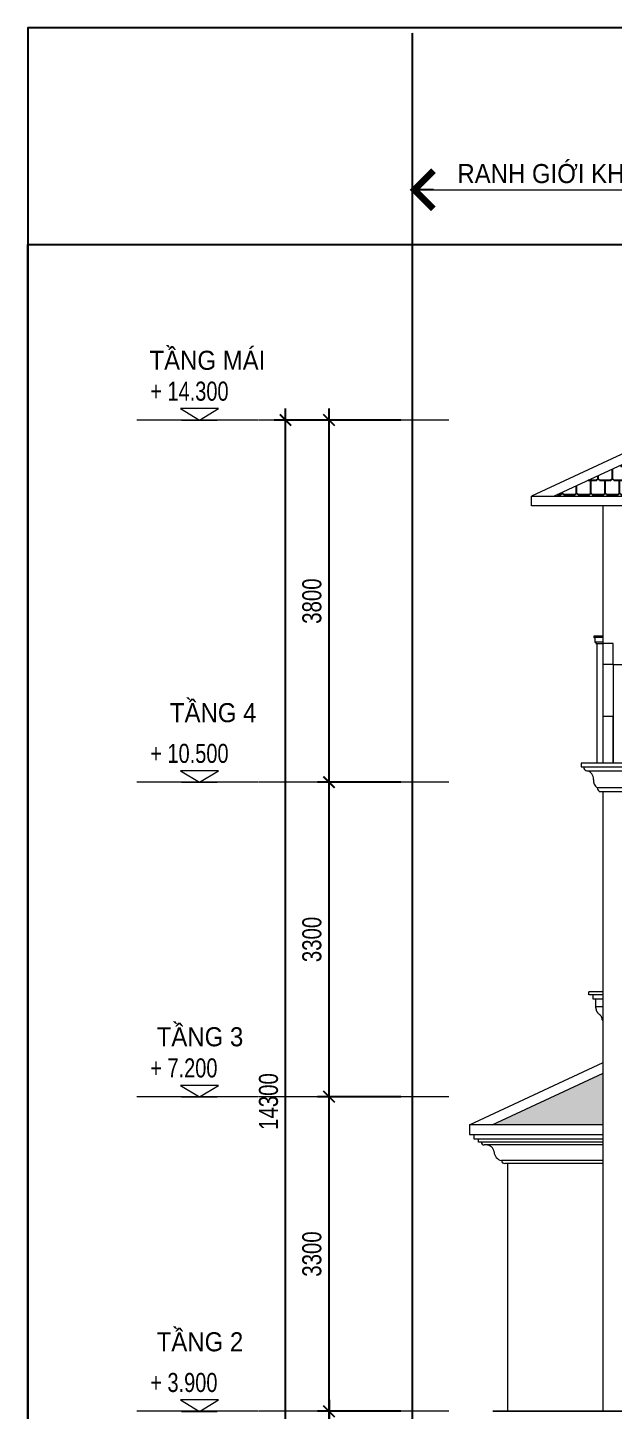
# Model space of a CAD drawing. Header units: millimetres. Extents: x -127141 to 682685, y -1234500 to 49778.
# Drawn here: x 435697 to 441851, y -187241 to -172725 of the extents above; entities that cross this region are included whole.
import ezdxf

# ---------------------------------------------------------------- set-up
doc = ezdxf.new("R2010")
doc.units = ezdxf.units.MM
doc.header["$MEASUREMENT"] = 0
doc.linetypes.add('CENTER', pattern=[3, 1.5, -0.5, 0.5, -0.5])
doc.linetypes.add('DASHED', pattern=[0.75, 0.5, -0.25])
for name, color, linetype, lineweight in [('-CENTER', 143, 'CENTER', 13), ('-DIM', 9, 'Continuous', 13), ('-HATCH', 8, 'Continuous', 5), ('-KH', 143, 'Continuous', 13), ('-LINE1', 7, 'Continuous', 18), ('-TEXT', 7, 'Continuous', 15), ('A72', 9, 'Continuous', 5)]:
    doc.layers.add(name, color=color, linetype=linetype, lineweight=lineweight)
for name, color, linetype in [('-RANH GIOI LO DAT', 12, 'Continuous'), ('1-NETMANH', 8, 'Continuous'), ('13. NET HATCH', 251, 'Continuous')]:
    doc.layers.add(name, color=color, linetype=linetype)
doc.layers.add('LUOI GIONG', color=160, linetype='Continuous', plot=False)
doc.styles.add('1', font='arial.ttf')
doc.styles.add('AVANH', font='', dxfattribs={"width": 0.8})
doc.styles.add('X-5M-DH-TUM1$0$AVANTH', font='arial.ttf', dxfattribs={"width": 0.9})
doc.styles.add('X-ALL-SECTION$0$ROMANS', font='arial.ttf')
doc.styles.get('AVANH').set_extended_font_data('.VnAvantH')
doc.dimstyles.new('C_100A3', dxfattribs={"dimscale": 100, "dimtxt": 2.2, "dimasz": 1.2, "dimexe": 1.2, "dimexo": 0, "dimgap": 0.75, "dimtad": 1, "dimdec": 0, "dimzin": 0, "dimdsep": 46, "dimtxsty": 'AVANH', "dimblk": 'ARCHTICK', "dimcen": 0, "dimdle": 1.2, "dimclrd": 256, "dimclre": 256, "dimclrt": 7, "dimadec": 0, "dimazin": 0, "dimtfac": 0.0001, "dimtdec": 0, "dimtix": 1, "dimtmove": 2, "dimatfit": 3, "dimfxl": 1.8, "dimtolj": 1, "dimtzin": 0, "dimarcsym": 0})
doc.dimstyles.new('X-ALL-SECTION$0$ARROWS', dxfattribs={"dimscale": 100, "dimtxt": 2, "dimasz": 1, "dimexe": 2, "dimexo": 5, "dimgap": 1, "dimtad": 1, "dimdec": 0, "dimzin": 0, "dimdsep": 46, "dimtxsty": 'X-ALL-SECTION$0$ROMANS', "dimblk": 'X-ALL-SECTION$0$ARROWS', "dimcen": 0, "dimclrd": 256, "dimclre": 256, "dimclrt": 256, "dimazin": 0, "dimtfac": 0.5, "dimtdec": 0, "dimtofl": 0, "dimtmove": 2, "dimatfit": 3, "dimldrblk": 'X-ALL-SECTION$0$ARROWS', "dimfxl": 1, "dimtolj": 1, "dimtzin": 0, "dimlwd": -1, "dimlwe": -1, "dimarcsym": 0})
pattern_1 = [(0, (160519.71, 179676.16), (75, 150), [120, -30, 120, -30]), (90, (160504.71, 179691.16), (-75, 150), [135, -165]), (45, (160489.71, 179676.16), (75, 150), [21.213203, -403.050865]), (135, (160519.71, 179676.16), (-75, 150), [21.213203, -403.050865])]

# ---------------------------------------------------------------- blocks, each defined once
blk = doc.blocks.new('X-ALL-SECTION$0$ARROWS')
blk.add_line((-1, 0), (0, 0))
at = {"const_width": 0.35}
blk.add_lwpolyline([(-1, -1), (0, 0), (-1, 1)], dxfattribs=at)
blk = doc.blocks.new('_ArchTick')
at = {"color": 0, "linetype": 'ByBlock', "const_width": 0.15}
blk.add_lwpolyline([(-0.5, -0.5), (0.5, 0.5)], dxfattribs=at)
blk = doc.blocks.new('*D1407')
at = {"layer": '-DIM', "lineweight": -2, "transparency": 16777216}
for p, q in [((439612, -187241), (438738, -187241)), ((438858, -187121), (438858, -191261)), ((439612, -191141), (438738, -191141))]:
    blk.add_line(p, q, dxfattribs=at)
at = {"layer": 'Defpoints', "color": 0, "transparency": 16777216}
for p in [(439612, -187241), (438858, -191141), (439612, -191141)]:
    blk.add_point(p, dxfattribs=at)
at = {"layer": '-DIM', "lineweight": -2, "transparency": 16777216, "xscale": 119.9999999999999, "yscale": 119.9999999999999, "zscale": 119.9999999999999}
for p, rotation in [((438858, -187241), 90), ((438858, -191141), 270)]:
    blk.add_blockref('_ArchTick', p, dxfattribs=dict(at, rotation=rotation))
at = {"layer": '-DIM', "color": 7, "transparency": 16777216, "insert": (438679, -189191), "char_height": 200, "attachment_point": 5, "rotation": 90, "style": 'AVANH'}
blk.add_mtext('\\A1;3900', dxfattribs=at)
blk = doc.blocks.new('*D1408')
at = {"layer": '-DIM', "lineweight": -2, "transparency": 16777216}
for p, q in [((438858, -187361), (438858, -183821)), ((439612, -183941), (438738, -183941)), ((439612, -187241), (438738, -187241))]:
    blk.add_line(p, q, dxfattribs=at)
at = {"layer": 'Defpoints', "color": 0, "transparency": 16777216}
for p in [(438858, -183941), (439612, -183941), (439612, -187241)]:
    blk.add_point(p, dxfattribs=at)
at = {"layer": '-DIM', "lineweight": -2, "transparency": 16777216, "xscale": 119.9999999999999, "yscale": 119.9999999999999, "zscale": 119.9999999999999}
for p, rotation in [((438858, -183941), 90), ((438858, -187241), 270)]:
    blk.add_blockref('_ArchTick', p, dxfattribs=dict(at, rotation=rotation))
at = {"layer": '-DIM', "color": 7, "transparency": 16777216, "insert": (438679, -185591), "char_height": 200, "attachment_point": 5, "rotation": 90, "style": 'AVANH'}
blk.add_mtext('\\A1;3300', dxfattribs=at)
blk = doc.blocks.new('*D1409')
at = {"layer": '-DIM', "lineweight": -2, "transparency": 16777216}
for p, q in [((438858, -184061), (438858, -180521)), ((439612, -180641), (438738, -180641)), ((439612, -183941), (438738, -183941))]:
    blk.add_line(p, q, dxfattribs=at)
at = {"layer": 'Defpoints', "color": 0, "transparency": 16777216}
for p in [(438858, -180641), (439612, -180641), (439612, -183941)]:
    blk.add_point(p, dxfattribs=at)
at = {"layer": '-DIM', "lineweight": -2, "transparency": 16777216, "xscale": 119.9999999999999, "yscale": 119.9999999999999, "zscale": 119.9999999999999}
for p, rotation in [((438858, -180641), 90), ((438858, -183941), 270)]:
    blk.add_blockref('_ArchTick', p, dxfattribs=dict(at, rotation=rotation))
at = {"layer": '-DIM', "color": 7, "transparency": 16777216, "insert": (438679, -182291), "char_height": 200, "attachment_point": 5, "rotation": 90, "style": 'AVANH'}
blk.add_mtext('\\A1;3300', dxfattribs=at)
blk = doc.blocks.new('*D1410')
at = {"layer": '-DIM', "lineweight": -2, "transparency": 16777216}
for p, q in [((438858, -180761), (438858, -176721)), ((439612, -176841), (438738, -176841)), ((439612, -180641), (438738, -180641))]:
    blk.add_line(p, q, dxfattribs=at)
at = {"layer": 'Defpoints', "color": 0, "transparency": 16777216}
for p in [(438858, -176841), (439612, -176841), (439612, -180641)]:
    blk.add_point(p, dxfattribs=at)
at = {"layer": '-DIM', "lineweight": -2, "transparency": 16777216, "xscale": 119.9999999999999, "yscale": 119.9999999999999, "zscale": 119.9999999999999}
for p, rotation in [((438858, -176841), 90), ((438858, -180641), 270)]:
    blk.add_blockref('_ArchTick', p, dxfattribs=dict(at, rotation=rotation))
at = {"layer": '-DIM', "color": 7, "transparency": 16777216, "insert": (438679, -178741), "char_height": 200, "attachment_point": 5, "rotation": 90, "style": 'AVANH'}
blk.add_mtext('\\A1;3800', dxfattribs=at)
blk = doc.blocks.new('*D1412')
at = {"layer": '-DIM', "lineweight": -2, "transparency": 16777216}
for p, q in [((438402, -191261), (438402, -176721)), ((439612, -176841), (438282, -176841)), ((439612, -191141), (438282, -191141))]:
    blk.add_line(p, q, dxfattribs=at)
at = {"layer": 'Defpoints', "color": 0, "transparency": 16777216}
for p in [(438402, -176841), (439612, -176841), (439612, -191141)]:
    blk.add_point(p, dxfattribs=at)
at = {"layer": '-DIM', "lineweight": -2, "transparency": 16777216, "xscale": 119.9999999999999, "yscale": 119.9999999999999, "zscale": 119.9999999999999}
for p, rotation in [((438402, -176841), 90), ((438402, -191141), 270)]:
    blk.add_blockref('_ArchTick', p, dxfattribs=dict(at, rotation=rotation))
at = {"layer": '-DIM', "color": 7, "transparency": 16777216, "insert": (438224, -183991), "char_height": 200, "attachment_point": 5, "rotation": 90, "style": 'AVANH'}
blk.add_mtext('\\A1;14300', dxfattribs=at)
blk = doc.blocks.new('cot')
at = {"layer": '-KH'}
blk.add_line((116899, -109064), (117274, -109064), dxfattribs=at)
blk.add_lwpolyline([(117286, -108944), (116888, -108944), (117087, -109064)], close=True, dxfattribs=at)
blk.add_solid([(117087, -109064), (117087, -108944), (117286, -108944), (117087, -109064)], dxfattribs=at)
blk = doc.blocks.new('kt1a')
at = {"layer": 'Defpoints', "color": 2}
blk.add_lwpolyline([(0, -22275), (31500, -22275), (31500, 0), (0, 0)], close=True, dxfattribs=at)

msp = doc.modelspace()

# ---------------------------------------------------------------- hatches: boundary and pattern name
at = {"layer": '13. NET HATCH'}
h = msp.add_hatch(dxfattribs=at)
h.set_pattern_fill('MAIGO-12', color=256, scale=300)
h.set_pattern_definition(pattern_1)
h.paths.add_polyline_path([(446145.1, -177641.2), (443681.8, -176492.5), (441218.4, -177641.2)])
h = msp.add_hatch(dxfattribs=at)
h.set_pattern_fill('MAIGO-12', color=256, scale=300)
h.set_pattern_definition(pattern_1)
h.paths.add_polyline_path([(441732.3, -184236.3), (441732.3, -183693.4), (440568, -184236.3)])
h.paths.add_polyline_path([(448731.8, -184236.3), (448731.8, -183429.4), (445896.6, -184236.3)])

# ---------------------------------------------------------------- linework, layer by layer
at = {"layer": '-CENTER', "ltscale": 0.2}
for p, q in [((440115.1, -176841.2), (436843.9, -176841.2)), ((440115.1, -180641.2), (436843.9, -180641.2)), ((440115.1, -183941.2), (436843.9, -183941.2)), ((440115.1, -187241.2), (436843.9, -187241.2))]:
    msp.add_line(p, q, dxfattribs=at)
at = {"layer": '-HATCH'}
for p, q in [((443681.8, -176492.5), (441218.4, -177641.2)), ((441502.1, -180481.1), (448731.8, -180481.2)), ((448731.8, -180701.2), (441672.1, -180701.1)), ((441731.8, -182916.2), (441657.1, -182916.2)), ((441731.8, -182996.2), (441657.1, -182996.2))]:
    msp.add_line(p, q, dxfattribs=at)
for points in [[(441562.9, -180521.1), (448731.8, -180521.2)], [(440568, -184236.3), (441732.4, -183693.3)]]:
    msp.add_lwpolyline(points, dxfattribs=at)
at = {"layer": '-LINE1', "lineweight": 20}
for p, q in [((443681.8, -176382.1), (440981.8, -177641.2)), ((440981.8, -177741.2), (440981.8, -177641.2)), ((441731.8, -180441.2), (441731.8, -177741.2)), ((441634.8, -179109.1), (441634.8, -179123.7)), ((441731.8, -179109.1), (441634.8, -179109.1)), ((441634.8, -179123.7), (441645.6, -179123.7)), ((441645.6, -179123.7), (441645.6, -179172.6)), ((441731.8, -179123.7), (441645.6, -179123.7)), ((441645.6, -179172.6), (441656.4, -179172.6)), ((441656.4, -179172.6), (441656.4, -179187.2)), ((441731.8, -179172.6), (441656.4, -179172.6)), ((441656.4, -179187.2), (441667.2, -179187.2)), ((441667.2, -179187.2), (441667.2, -180441.2)), ((441667.2, -179187.2), (441731.8, -179187.2)), ((441838.8, -179186.6), (441731.8, -179186.6)), ((441839.6, -179186.6), (441838.8, -179186.6)), ((441838.8, -179406.6), (441838.8, -179186.6)), ((441839.6, -179406.6), (441839.6, -179186.6)), ((441838.8, -179406.6), (441731.1, -179406.6)), ((441838.8, -179406.6), (441838.7, -179952.9)), ((441838.8, -179406.6), (441838.8, -179406.6)), ((441838.8, -179406.6), (441839.6, -179406.6)), ((441839.6, -179406.6), (442000.4, -179406.6)), ((441838.7, -179952.9), (441731, -179952.9)), ((441838.7, -180441.2), (441838.7, -179952.9)), ((441838.7, -179952.9), (441838.8, -180441.2)), ((448731.8, -180441.2), (441502.1, -180441.1)), ((441502.1, -180441.1), (441502.1, -180481.1)), ((441502.1, -180481.1), (441527.1, -180481.1)), ((448731.8, -180741.2), (441702.1, -180741.1)), ((441732.3, -187241.2), (441732.3, -180741.1)), ((441582.3, -182871.2), (441582.3, -182841.2)), ((441731.8, -182841.2), (441582.3, -182841.2)), ((441627.2, -182871.2), (441582.3, -182871.2)), ((441627.2, -182916.2), (441627.2, -182871.2)), ((441731.8, -182871.2), (441627.2, -182871.2)), ((441657.1, -182916.2), (441627.2, -182916.2)), ((441657.1, -182996.2), (441657.1, -182916.2)), ((441657.2, -183009.5), (441657.1, -182996.2)), ((441657.2, -183009.5), (441657.5, -183015.8)), ((441657.2, -183010.6), (441657.2, -183009.5)), ((441657.2, -183010.6), (441657.5, -183016.9)), ((441657.5, -183015.8), (441658.4, -183022)), ((441657.5, -183016.9), (441658.4, -183023.2)), ((441658.4, -183022), (441659.7, -183028.2)), ((441658.4, -183023.2), (441659.7, -183029.4)), ((441659.7, -183028.2), (441661.6, -183034.3)), ((441659.7, -183029.4), (441661.6, -183035.4)), ((441661.6, -183034.3), (441664, -183040.2)), ((441661.6, -183035.4), (441664, -183041.3)), ((441664, -183040.2), (441666.8, -183045.9)), ((441664, -183041.3), (441666.8, -183047.1)), ((441666.8, -183045.9), (441670.1, -183051.4)), ((441666.8, -183047.1), (441670.1, -183052.6)), ((441670.1, -183051.4), (441673.9, -183056.7)), ((441670.1, -183052.6), (441673.9, -183057.8)), ((441673.9, -183056.7), (441678.1, -183061.6)), ((441673.9, -183057.8), (441678.1, -183062.8)), ((441678.1, -183061.6), (441682.6, -183066.3)), ((441678.1, -183062.8), (441682.6, -183067.4)), ((441682.6, -183066.3), (441687.5, -183070.6)), ((441682.6, -183067.4), (441687.6, -183071.7)), ((441696.7, -183077.3), (441687.5, -183070.6)), ((441696.7, -183078.5), (441687.6, -183071.7)), ((441696.7, -183077.3), (441700.4, -183080.5)), ((441696.7, -183078.5), (441700.4, -183081.7)), ((441700.4, -183080.5), (441703.7, -183084)), ((441700.4, -183081.7), (441703.8, -183085.1)), ((441703.7, -183084), (441706.8, -183087.7)), ((441703.8, -183085.1), (441706.8, -183088.8)), ((441706.8, -183087.7), (441709.6, -183091.6)), ((441706.8, -183088.8), (441709.6, -183092.7)), ((441709.6, -183091.6), (441712, -183095.7)), ((441709.6, -183092.7), (441712, -183096.9)), ((441712, -183095.7), (441714.1, -183100)), ((441712, -183096.9), (441714.1, -183101.1)), ((441714.1, -183100), (441715.8, -183104.4)), ((441714.1, -183101.1), (441715.8, -183105.6)), ((441715.8, -183104.4), (441717.1, -183108.9)), ((441715.8, -183105.6), (441717.1, -183110.1)), ((441717.1, -183108.9), (441718.1, -183113.6)), ((441717.1, -183110.1), (441718.1, -183114.7)), ((441718.1, -183113.6), (441718.6, -183118.2)), ((441718.1, -183114.7), (441718.6, -183119.4)), ((441718.6, -183118.2), (441718.6, -183119.4)), ((441718.6, -183119.4), (441718.8, -183122.9)), ((441718.8, -183122.9), (441718.9, -183124.9)), ((441718.8, -183122.9), (441718.8, -183124)), ((441718.8, -183124), (441718.9, -183126)), ((441718.9, -183124.9), (441719.3, -183126.9)), ((441718.9, -183126), (441719.3, -183128)), ((441719.3, -183126.9), (441719.9, -183128.8)), ((441719.3, -183128), (441719.9, -183130)), ((441719.9, -183128.8), (441720.7, -183130.7)), ((441719.9, -183130), (441720.7, -183131.8)), ((441720.7, -183130.7), (441721.8, -183132.4)), ((441720.7, -183131.8), (441721.8, -183133.5)), ((441721.8, -183132.4), (441723, -183134)), ((441721.8, -183133.5), (441723, -183135.2)), ((441723, -183134), (441724.5, -183135.5)), ((441723, -183135.2), (441724.5, -183136.6)), ((441724.5, -183135.5), (441726.1, -183136.8)), ((441724.5, -183136.6), (441726.1, -183137.9)), ((441726.1, -183136.8), (441727.9, -183137.9)), ((441726.1, -183137.9), (441727.9, -183139)), ((441727.9, -183137.9), (441729.8, -183138.8)), ((441727.9, -183139), (441729.8, -183139.9)), ((441729.8, -183138.8), (441731.8, -183139.4)), ((441729.8, -183139.9), (441731.8, -183140.6)), ((441731.8, -183139.4), (441731.8, -183140.6)), ((440331.3, -184236.3), (440331.3, -184336.3)), ((440331.3, -184336.3), (441732.4, -184336.3)), ((440381.3, -184386.3), (440381.3, -184336.3)), ((440426.3, -184386.3), (440381.3, -184386.3)), ((440426.3, -184416.3), (440426.3, -184386.3)), ((440456.3, -184416.3), (440426.3, -184416.3)), ((440506.3, -184446.3), (440486.3, -184446.3)), ((441732.4, -184641.3), (440702.3, -184641.3)), ((440732.3, -187241.2), (440732.3, -184641.3)), ((448276.4, -187241.2), (440575.8, -187241.2)), ((440575.8, -187241.2), (448731.9, -187241.2))]:
    msp.add_line(p, q, dxfattribs=at)
msp.add_lwpolyline([(446381.8, -177641.2), (446381.8, -177741.2), (440981.8, -177741.2), (440981.8, -177641.2)], close=True, dxfattribs=at)
for points in [[(440331.3, -184236.3), (441732.4, -183583)], [(441732.4, -184236.3), (440331.3, -184236.3)]]:
    msp.add_lwpolyline(points, dxfattribs=at)
for centre, radius, start, end in [((441566.2, -180482.2), 39.1, 178.52391, 265.24593), ((441548.7, -180603), 83.1, 354.22476, 80.14552), ((441734.3, -180618.8), 103.2, 175.86, 232.886), ((441714.4, -180700.7), 42.3, 180.62204, 253.11776), ((440486.3, -184416.3), 30, 180, 270), ((440506.7, -184528.8), 82.5, 6.03074, 90.2889), ((440688.2, -184514.2), 99.6, 183.43242, 257.33807), ((440703.6, -184603.2), 38.2, 192.30578, 268.05394)]:
    msp.add_arc(centre, radius, start, end, dxfattribs=at)
at = {"layer": '-RANH GIOI LO DAT', "linetype": 'DASHED', "ltscale": 10}
msp.add_line((439732.2, -193877), (439732.2, -172778.1), dxfattribs=at)
at = {"layer": '1-NETMANH', "lineweight": 20}
for p, q in [((441732.4, -184386.3), (440426.3, -184386.3)), ((441732.4, -184416.3), (440456.3, -184416.3)), ((441732.4, -184446.3), (440507.2, -184446.3)), ((441732.4, -184611.3), (440666.3, -184611.3))]:
    msp.add_line(p, q, dxfattribs=at)
at = {"layer": 'Defpoints'}
msp.add_lwpolyline([(435697.5, -195000), (467197.5, -195000), (467197.5, -172725), (435697.5, -172725)], close=True, dxfattribs=at)
at = {"layer": 'LUOI GIONG'}
msp.add_lwpolyline([(435697.5, -175000), (485697.5, -175000), (485697.5, -200000), (435697.5, -200000)], close=True, dxfattribs=at)

# ---------------------------------------------------------------- block references
at = {"layer": '-CENTER'}
for p in [(320411.6, -67777.5), (320411.6, -71577.5), (320411.6, -74877.5), (320411.6, -78177.5)]:
    msp.add_blockref('cot', p, dxfattribs=at)
at = {"layer": '-LINE1'}
msp.add_blockref('kt1a', (435697.5, -172725), dxfattribs=at)

# ---------------------------------------------------------------- texts
at = {"layer": '-TEXT', "color": 2, "style": 'X-5M-DH-TUM1$0$AVANTH', "width": 0.9}
for s, p in [('RANH GIỚI KHU ĐẤT', (440204.4, -174355.6)), ('TẦNG MÁI', (436974.8, -176314.5)), ('TẦNG 4', (437189.3, -180011.6)), ('TẦNG 3', (437050.6, -183411.6)), ('TẦNG 2', (437050.6, -186611.6))]:
    msp.add_text(s, height=200, dxfattribs=at).set_placement(p)
at = {"layer": '-TEXT', "style": '1', "width": 0.75}
for s, p in [('+ 14.300', (436983, -176638.4)), ('+ 10.500', (436983, -180438.4)), ('+ 7.200', (436983, -183738.4)), ('+ 3.900', (436983, -187038.4))]:
    msp.add_text(s, height=200, dxfattribs=at).set_placement(p)

# ---------------------------------------------------------------- dimensions: what is measured, and where the dimension line sits
at = {"layer": '-DIM'}
for base, p1, p2, picture, middle in [((438402.3, -176841.2), (439611.9, -191141.2), (439611.9, -176841.2), '*D1412', (438223.8, -183991.2)), ((438857.6, -176841.2), (439611.9, -180641.2), (439611.9, -176841.2), '*D1410', (438679.1, -178741.2)), ((438857.6, -180641.2), (439611.9, -183941.2), (439611.9, -180641.2), '*D1409', (438679.1, -182291.2)), ((438857.6, -183941.2), (439611.9, -187241.2), (439611.9, -183941.2), '*D1408', (438679.1, -185591.2)), ((438857.6, -191141.2), (439611.9, -187241.2), (439611.9, -191141.2), '*D1407', (438679.1, -189191.2))]:
    dim = msp.add_linear_dim(base=base, p1=p1, p2=p2, angle=90, dimstyle='C_100A3', override={"dimtxt": 2}, dxfattribs=at)
    dim.commit()
    dim.dimension.update_dxf_attribs({"geometry": picture, "text_midpoint": middle})

# ---------------------------------------------------------------- leaders
at = {"layer": 'A72'}
msp.add_leader([(439752.9, -174425.6), (442742.2, -174425.6)], dimstyle='X-ALL-SECTION$0$ARROWS', override={"dimasz": 2, "dimtad": 0}, dxfattribs=at)

doc.saveas('drawing.dxf')
